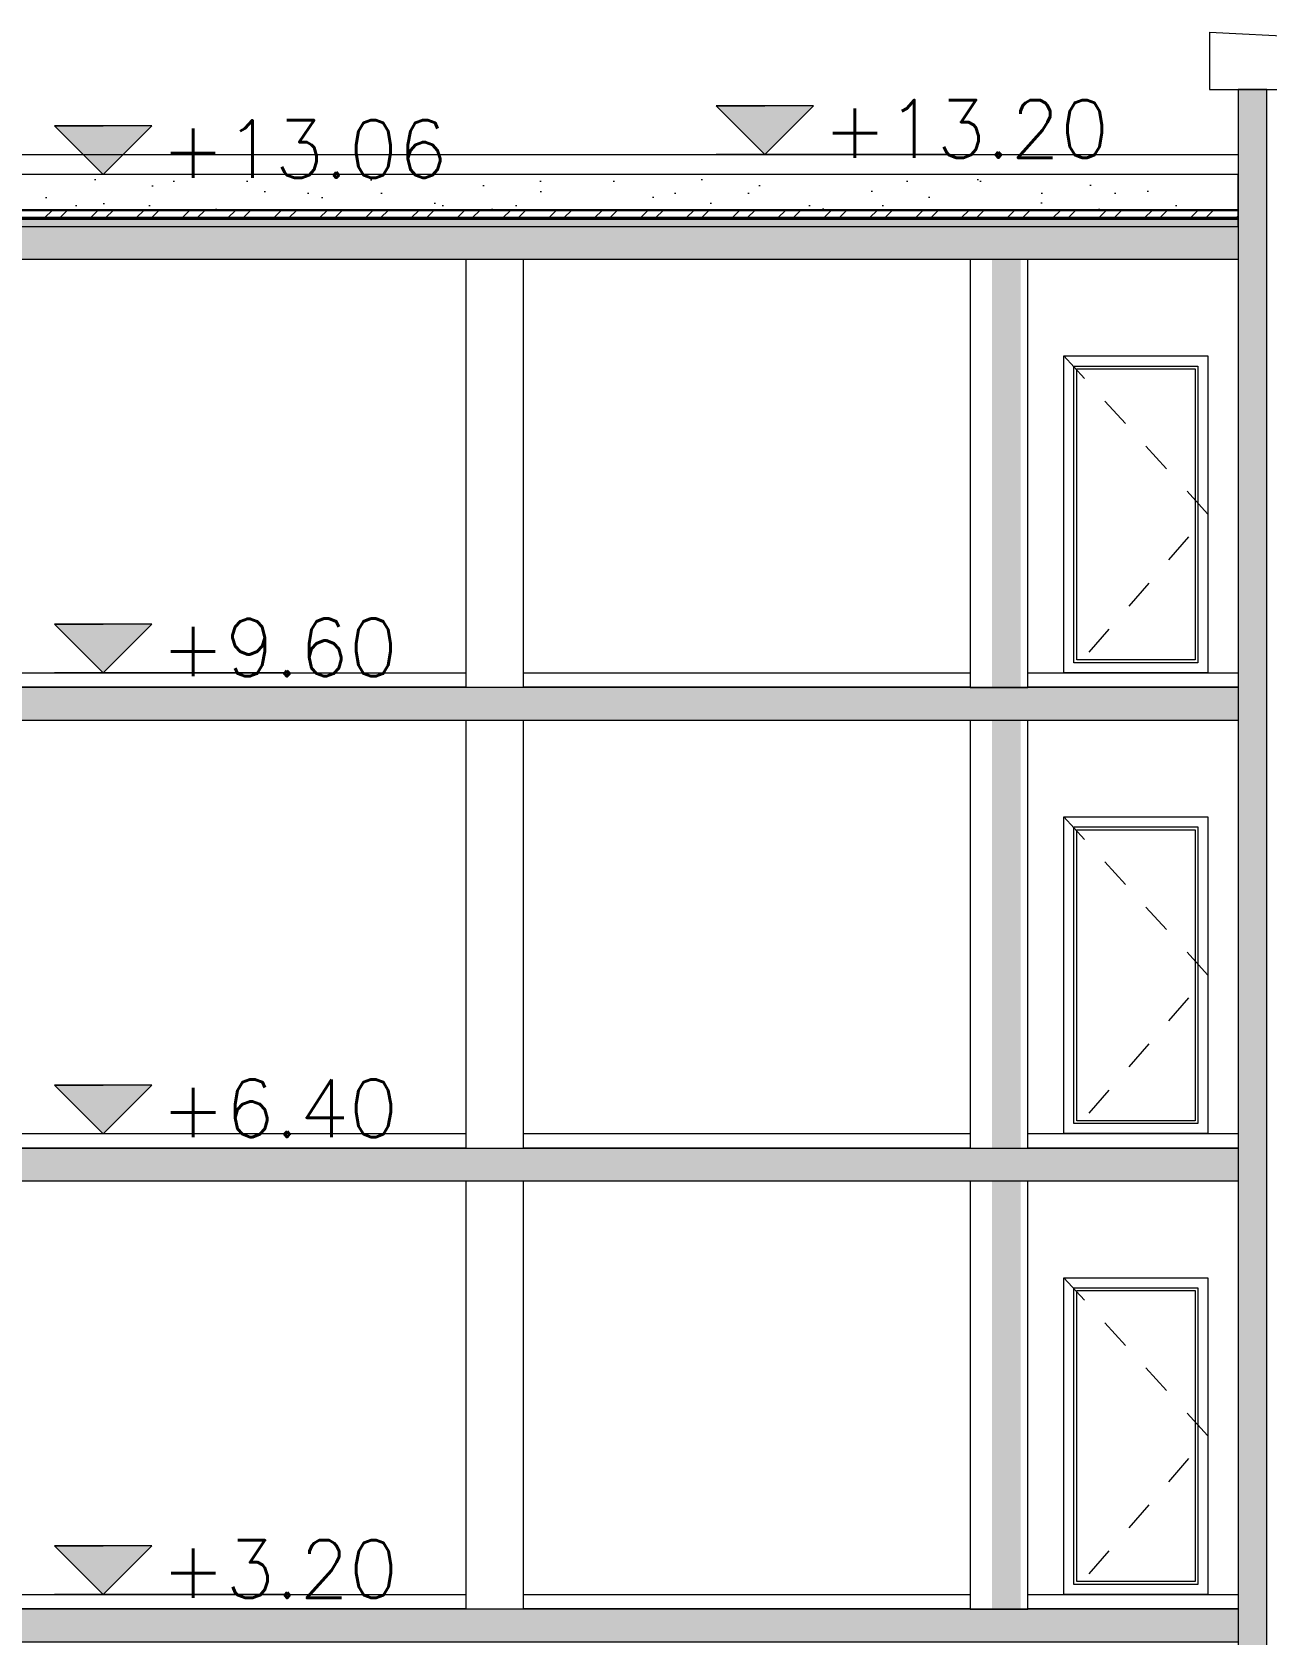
# Model space of a CAD drawing. Header units: millimetres. Extents: x 476244520 to 476657119, y 4620824743 to 4621446928.
# Drawn here: x 476528569 to 476537142, y 4621126689 to 4621137819 of the extents above; entities that cross this region are included whole.
import ezdxf

# ---------------------------------------------------------------- set-up
doc = ezdxf.new("R2010")
doc.units = ezdxf.units.MM
doc.header["$MEASUREMENT"] = 0
doc.linetypes.add('Dashed', pattern=[423.333333, 211.666667, -211.666667])
for name, color, linetype, lineweight in [('0_0 Architecture_Pen_No__7', 7, 'Continuous', 0), ('0_Pen_No__1_Pen_No__250', 7, 'Continuous', 0), ('0_Pen_No__250_Pen_No__142', 142, 'Continuous', 0), ('0_Pen_No__7_Pen_No__7', 7, 'Continuous', 0), ('2D Drafting - General_Pen_No__250_Pen_No__7', 7, 'Continuous', 0), ('2D Drafting - General_Pen_No__250_Pen_No__7_Pen_No__7', 7, 'Continuous', 0), ('2D Drafting - General_Pen_No__7_Pen_No__253', 252, 'Continuous', 0), ('gegmebi_Pen_No__7_Pen_No__250', 7, 'Continuous', 0), ('kar-panjara_Pen_No__7_Pen_No__250', 7, 'Continuous', 0), ('New_2D Drafting - General_Pen_No__250_Pen_No__154', 154, 'Continuous', 0), ('New_2D Drafting - General_Pen_No__250_Pen_No__7', 7, 'Continuous', 0), ('New_2D Drafting - General_Pen_No__250_Pen_No__7_Pen_No__250', 7, 'Continuous', 0), ('zoma_Pen_No__1_Pen_No__142', 142, 'Continuous', 0)]:
    doc.layers.add(name, color=color, linetype=linetype, lineweight=lineweight)
pattern_1 = [(45, (476844527.15, 4621385791.04), (-459.6194, 459.6194), []), (45, (476844435.2, 4621385883), (-459.6194, 459.6194), [])]

msp = doc.modelspace()

# ---------------------------------------------------------------- hatches: boundary and pattern name
at = {"layer": '0_0 Architecture_Pen_No__7', "linetype": 'Continuous', "lineweight": 0}
h = msp.add_hatch(dxfattribs=at)
h.set_pattern_fill('CUT_STONE', style=0, pattern_type=2)
h.set_pattern_definition([(45, (476844527.15, 4621386591.04), (-254.55844, 254.55844), [0, -240, 0, -360]), (110, (476845327.15, 4621386591.04), (338.28934, 123.12725), [0, -176, 0, -304])])
h.paths.add_polyline_path([(476536941.944, 4621136829.917), (476524881.98, 4621136829.917), (476524881.98, 4621136584.157), (476536941.944, 4621136584.157)])
h = msp.add_hatch(dxfattribs=at)
h.set_pattern_fill('DOUBLE_1_4', style=0, pattern_type=2)
h.set_pattern_definition(pattern_1)
h.paths.add_polyline_path([(476536941.944, 4621136584.157), (476524881.98, 4621136584.157), (476524881.98, 4621136581.157), (476536941.944, 4621136581.157)])
h = msp.add_hatch(dxfattribs=at)
h.set_pattern_fill('STEEL', style=0, pattern_type=2)
h.set_pattern_definition([(45, (476844527.15, 4621385791.04), (-159.09903, 159.09903), []), (45, (476844474.12, 4621385844.08), (-159.09903, 159.09903), [])])
h.paths.add_polyline_path([(476536941.944, 4621136581.157), (476524881.98, 4621136581.157), (476524881.98, 4621136531.537), (476536941.944, 4621136531.537)])
h = msp.add_hatch(dxfattribs=at)
h.set_pattern_fill('DOUBLE_1_4', style=0, pattern_type=2)
h.set_pattern_definition(pattern_1)
h.paths.add_polyline_path([(476536941.944, 4621136531.537), (476524881.98, 4621136531.537), (476524881.98, 4621136528.537), (476536941.944, 4621136528.537)])
h = msp.add_hatch(dxfattribs=at)
h.set_pattern_fill('ALUMINUM', style=0, pattern_type=2)
h.set_pattern_definition([(45, (476844527.15, 4621385791.04), (-176.7767, 176.7767), []), (45, (476844491.8, 4621385826.4), (-176.7767, 176.7767), []), (45, (476844456.44, 4621385861.75), (-176.7767, 176.7767), [])])
h.paths.add_polyline_path([(476536941.944, 4621136528.537), (476524881.98, 4621136528.537), (476524881.98, 4621136520.537), (476536941.944, 4621136520.537)])
h = msp.add_hatch(dxfattribs=at)
h.set_pattern_fill('STRUCTURAL_CONCRETE', style=0, pattern_type=2)
h.set_pattern_definition([(0, (476844527.15, 4621385791.04), (0, 623.5383), [60, -300]), (0, (476844707.15, 4621386102.8), (0, 623.5383), [60, -300]), (60, (476844527.15, 4621385791.04), (-540, 311.7692), [60, -300]), (60, (476844887.15, 4621385791.04), (-540, 311.7692), [60, -300]), (120, (476844587.15, 4621385791.04), (540, 311.7692), [60, -300]), (120, (476844947.15, 4621385791.04), (540, 311.7692), [60, -300]), (0, (476844527.15, 4621385851.04), (0, 120.000005), [0, -120.000005, 0, -180.000007]), (45, (476844587.15, 4621385851.04), (-84.852817, 84.852817), [0, -90.000004, 0, -150.000006])])
h.paths.add_polyline_path([(476536941.944, 4621136519.537), (476524881.98, 4621136519.537), (476524881.98, 4621136469.917), (476536941.944, 4621136469.917)])
at = {"layer": '0_Pen_No__250_Pen_No__142', "linetype": 'Continuous', "lineweight": 0}
for points in [[(476533657.024, 4621136969.484), (476533994.553, 4621137307.178), (476533319.331, 4621137307.013)], [(476529062.042, 4621136829.915), (476529399.571, 4621137167.608), (476528724.349, 4621137167.443)], [(476529062.042, 4621133369.203), (476529399.571, 4621133706.897), (476528724.349, 4621133706.732)], [(476529062.824, 4621130169.203), (476529400.352, 4621130506.897), (476528725.13, 4621130506.732)], [(476529063.605, 4621126969.203), (476529401.133, 4621127306.897), (476528725.911, 4621127306.732)]]:
    msp.add_hatch(color=142, dxfattribs=at).paths.add_polyline_path(points)
at = {"layer": '2D Drafting - General_Pen_No__250_Pen_No__7', "linetype": 'Continuous', "lineweight": 0}
for points in [[(476524682.326, 4621135869.916), (476524682.326, 4621136969.484), (476524881.98, 4621136969.484), (476524881.98, 4621136469.917), (476536941.944, 4621136469.917), (476536941.944, 4621136239.823), (476535432.393, 4621136239.823), (476535131.976, 4621136239.823), (476524981.976, 4621136239.823), (476524981.976, 4621135869.916)], [(476523482.346, 4621133309.107), (476524611.977, 4621133309.107), (476524611.977, 4621133370.916), (476524682.326, 4621133370.916), (476524731.977, 4621133370.916), (476524731.977, 4621133269.917), (476536941.944, 4621133269.917), (476536941.944, 4621133039.823), (476535432.393, 4621133039.823), (476535131.976, 4621133039.823), (476524981.976, 4621133039.823), (476524981.976, 4621132669.917), (476524682.226, 4621132669.917), (476524682.286, 4621133089.036), (476524681.812, 4621133089.036), (476524644.02, 4621133089.036), (476523482.346, 4621133089.036)], [(476523482.346, 4621130109.107), (476524611.977, 4621130109.107), (476524611.977, 4621130170.916), (476524682.326, 4621130170.916), (476524731.977, 4621130170.916), (476524731.977, 4621130069.917), (476536941.944, 4621130069.917), (476536941.944, 4621129839.823), (476535432.393, 4621129839.823), (476535131.976, 4621129839.823), (476524981.976, 4621129839.823), (476524981.976, 4621129469.917), (476524682.226, 4621129469.917), (476524682.286, 4621129889.036), (476524681.812, 4621129889.036), (476524644.02, 4621129889.036), (476523482.346, 4621129889.036)], [(476523482.346, 4621126909.107), (476524611.977, 4621126909.107), (476524611.977, 4621126970.916), (476524682.326, 4621126970.916), (476524731.977, 4621126970.916), (476524731.977, 4621126869.917), (476536941.944, 4621126869.917), (476536941.944, 4621126639.823), (476535432.393, 4621126639.823), (476535131.976, 4621126639.823), (476524981.976, 4621126639.823), (476524981.976, 4621126269.917), (476524682.226, 4621126269.917), (476524682.286, 4621126689.036), (476524681.812, 4621126689.036), (476524644.02, 4621126689.036), (476523482.346, 4621126689.036)]]:
    msp.add_hatch(color=7, dxfattribs=at).paths.add_polyline_path(points)
at = {"layer": '2D Drafting - General_Pen_No__250_Pen_No__7_Pen_No__7', "linetype": 'Continuous', "lineweight": 0}
for points in [[(476535232.393, 4621136239.823), (476535232.393, 4621133268.979), (476535432.393, 4621133268.979), (476535432.393, 4621136239.823)], [(476535232.393, 4621133039.823), (476535232.393, 4621130068.979), (476535432.393, 4621130068.979), (476535432.393, 4621133039.823)], [(476535232.393, 4621129839.823), (476535232.393, 4621126868.979), (476535432.393, 4621126868.979), (476535432.393, 4621129839.823)]]:
    msp.add_hatch(color=7, dxfattribs=at).paths.add_polyline_path(points)
at = {"layer": 'New_2D Drafting - General_Pen_No__250_Pen_No__154', "linetype": 'Continuous', "lineweight": 0}
msp.add_hatch(color=154, dxfattribs=at).paths.add_polyline_path([(476536941.944, 4621120519.777), (476537141.948, 4621120519.777), (476537141.948, 4621137419.194), (476536941.944, 4621137419.194)])
at = {"layer": 'New_2D Drafting - General_Pen_No__250_Pen_No__7_Pen_No__250', "linetype": 'Continuous', "lineweight": 0}
h = msp.add_hatch(dxfattribs=at)
h.set_pattern_fill('BATT_INSULATION', style=0, pattern_type=2)
h.set_pattern_definition([(60, (476844527.15, 4621385791.044), (-38.971143, 22.5), []), (122.833095, (476844527.15, 4621385791.044), (36.8060797, 18.75), [])])
h.paths.add_polyline_path([(476524881.98, 4621136520.537), (476524881.98, 4621136519.537), (476536941.944, 4621136519.537), (476536941.944, 4621136520.537)])

# ---------------------------------------------------------------- linework, layer by layer
at = {"layer": '0_0 Architecture_Pen_No__7', "color": 7, "linetype": 'Continuous', "lineweight": 0, "flags": 128}
for points in [[(476536941.944, 4621136829.917), (476524881.98, 4621136829.917), (476524881.98, 4621136584.157), (476536941.944, 4621136584.157)], [(476536941.944, 4621136584.157), (476524881.98, 4621136584.157), (476524881.98, 4621136581.157), (476536941.944, 4621136581.157)], [(476536941.944, 4621136581.157), (476524881.98, 4621136581.157), (476524881.98, 4621136531.537), (476536941.944, 4621136531.537)], [(476536941.944, 4621136531.537), (476524881.98, 4621136531.537), (476524881.98, 4621136528.537), (476536941.944, 4621136528.537)], [(476536941.944, 4621136528.537), (476524881.98, 4621136528.537), (476524881.98, 4621136520.537), (476536941.944, 4621136520.537)], [(476536941.944, 4621136519.537), (476524881.98, 4621136519.537), (476524881.98, 4621136469.917), (476536941.944, 4621136469.917)]]:
    msp.add_lwpolyline(points, close=True, dxfattribs=at)
at = {"layer": '0_Pen_No__1_Pen_No__250', "color": 7, "linetype": 'Continuous', "lineweight": 0, "flags": 128}
for points in [[(476533657.024, 4621136969.484), (476533319.331, 4621137307.013), (476533656.942, 4621137307.095)], [(476533657.024, 4621136969.484), (476533994.553, 4621137307.178), (476533656.942, 4621137307.095)], [(476529062.042, 4621136829.915), (476528724.349, 4621137167.443), (476529061.96, 4621137167.526)], [(476529062.042, 4621136829.915), (476529399.571, 4621137167.608), (476529061.96, 4621137167.526)], [(476534919.413, 4621136969.793), (476533319.413, 4621136969.402)], [(476530324.431, 4621136830.223), (476528724.431, 4621136829.832)], [(476529062.042, 4621133369.203), (476528724.349, 4621133706.732), (476529061.96, 4621133706.814)], [(476529062.042, 4621133369.203), (476529399.571, 4621133706.897), (476529061.96, 4621133706.814)], [(476530324.431, 4621133369.511), (476528724.431, 4621133369.121)], [(476529062.824, 4621130169.203), (476528725.13, 4621130506.732), (476529062.741, 4621130506.814)], [(476529062.824, 4621130169.203), (476529400.352, 4621130506.897), (476529062.741, 4621130506.814)], [(476530325.212, 4621130169.511), (476528725.212, 4621130169.121)], [(476529063.605, 4621126969.203), (476528725.911, 4621127306.732), (476529063.522, 4621127306.814)], [(476529063.605, 4621126969.203), (476529401.133, 4621127306.897), (476529063.522, 4621127306.814)], [(476530325.994, 4621126969.511), (476528725.994, 4621126969.121)]]:
    msp.add_lwpolyline(points, dxfattribs=at)
at = {"layer": '0_Pen_No__250_Pen_No__142', "color": 142, "linetype": 'Continuous', "lineweight": 0, "flags": 128}
for points in [[(476533657.024, 4621136969.484), (476533994.553, 4621137307.178), (476533319.331, 4621137307.013)], [(476529062.042, 4621136829.915), (476529399.571, 4621137167.608), (476528724.349, 4621137167.443)], [(476529062.042, 4621133369.203), (476529399.571, 4621133706.897), (476528724.349, 4621133706.732)], [(476529062.824, 4621130169.203), (476529400.352, 4621130506.897), (476528725.13, 4621130506.732)], [(476529063.605, 4621126969.203), (476529401.133, 4621127306.897), (476528725.911, 4621127306.732)]]:
    msp.add_lwpolyline(points, close=True, dxfattribs=at)
at = {"layer": '0_Pen_No__7_Pen_No__7', "color": 7, "linetype": 'Continuous', "lineweight": 0}
for p, q in [((476536742.236, 4621137819.199), (476536742.236, 4621137419.194)), ((476536742.236, 4621137819.199), (476537709.049, 4621137768.279)), ((476536742.236, 4621137419.194), (476539342.179, 4621137419.194))]:
    msp.add_line(p, q, dxfattribs=at)
at = {"layer": '2D Drafting - General_Pen_No__250_Pen_No__7', "color": 7, "linetype": 'Continuous', "lineweight": 0, "flags": 128}
for points in [[(476524682.326, 4621135869.916), (476524682.326, 4621136969.484), (476524881.98, 4621136969.484), (476524881.98, 4621136469.917), (476536941.944, 4621136469.917), (476536941.944, 4621136239.823), (476535432.393, 4621136239.823), (476535131.976, 4621136239.823), (476524981.976, 4621136239.823), (476524981.976, 4621135869.916)], [(476523482.346, 4621133309.107), (476524611.977, 4621133309.107), (476524611.977, 4621133370.916), (476524682.326, 4621133370.916), (476524731.977, 4621133370.916), (476524731.977, 4621133269.917), (476536941.944, 4621133269.917), (476536941.944, 4621133039.823), (476535432.393, 4621133039.823), (476535131.976, 4621133039.823), (476524981.976, 4621133039.823), (476524981.976, 4621132669.917), (476524682.226, 4621132669.917), (476524682.286, 4621133089.036), (476524681.812, 4621133089.036), (476524644.02, 4621133089.036), (476523482.346, 4621133089.036)], [(476523482.346, 4621130109.107), (476524611.977, 4621130109.107), (476524611.977, 4621130170.916), (476524682.326, 4621130170.916), (476524731.977, 4621130170.916), (476524731.977, 4621130069.917), (476536941.944, 4621130069.917), (476536941.944, 4621129839.823), (476535432.393, 4621129839.823), (476535131.976, 4621129839.823), (476524981.976, 4621129839.823), (476524981.976, 4621129469.917), (476524682.226, 4621129469.917), (476524682.286, 4621129889.036), (476524681.812, 4621129889.036), (476524644.02, 4621129889.036), (476523482.346, 4621129889.036)], [(476523482.346, 4621126909.107), (476524611.977, 4621126909.107), (476524611.977, 4621126970.916), (476524682.326, 4621126970.916), (476524731.977, 4621126970.916), (476524731.977, 4621126869.917), (476536941.944, 4621126869.917), (476536941.944, 4621126639.823), (476535432.393, 4621126639.823), (476535131.976, 4621126639.823), (476524981.976, 4621126639.823), (476524981.976, 4621126269.917), (476524682.226, 4621126269.917), (476524682.286, 4621126689.036), (476524681.812, 4621126689.036), (476524644.02, 4621126689.036), (476523482.346, 4621126689.036)]]:
    msp.add_lwpolyline(points, close=True, dxfattribs=at)
at = {"layer": '2D Drafting - General_Pen_No__7_Pen_No__253', "color": 252, "linetype": 'Continuous', "lineweight": 0, "flags": 128}
for points in [[(476535732.854, 4621135569.917), (476536732.855, 4621135569.917), (476536732.855, 4621133369.917), (476535732.854, 4621133369.917)], [(476535802.394, 4621135499.917), (476536662.855, 4621135499.917), (476536662.855, 4621133439.917), (476535802.394, 4621133439.917)], [(476535822.394, 4621135479.917), (476536642.855, 4621135479.917), (476536642.855, 4621133459.917), (476535822.394, 4621133459.917)], [(476535732.854, 4621132369.917), (476536732.855, 4621132369.917), (476536732.855, 4621130169.917), (476535732.854, 4621130169.917)], [(476535802.394, 4621132299.917), (476536662.855, 4621132299.917), (476536662.855, 4621130239.917), (476535802.394, 4621130239.917)], [(476535822.394, 4621132279.917), (476536642.855, 4621132279.917), (476536642.855, 4621130259.917), (476535822.394, 4621130259.917)], [(476535732.854, 4621129169.917), (476536732.855, 4621129169.917), (476536732.855, 4621126969.917), (476535732.854, 4621126969.917)], [(476535802.394, 4621129099.917), (476536662.855, 4621129099.917), (476536662.855, 4621127039.917), (476535802.394, 4621127039.917)], [(476535822.394, 4621129079.917), (476536642.855, 4621129079.917), (476536642.855, 4621127059.917), (476535822.394, 4621127059.917)]]:
    msp.add_lwpolyline(points, close=True, dxfattribs=at)
at = {"layer": '2D Drafting - General_Pen_No__7_Pen_No__253', "color": 252, "linetype": 'Dashed', "lineweight": 0, "flags": 128}
for points in [[(476535732.854, 4621135569.917), (476536732.855, 4621134469.917), (476535782.855, 4621133369.917)], [(476535732.854, 4621132369.917), (476536732.855, 4621131269.917), (476535782.855, 4621130169.917)], [(476535732.854, 4621129169.917), (476536732.855, 4621128069.917), (476535782.855, 4621126969.917)]]:
    msp.add_lwpolyline(points, dxfattribs=at)
at = {"layer": 'gegmebi_Pen_No__7_Pen_No__250', "color": 7, "linetype": 'Continuous', "lineweight": 0}
msp.add_line((476524682.238, 4621136969.484), (476536941.944, 4621136969.484), dxfattribs=at)
at = {"layer": 'gegmebi_Pen_No__7_Pen_No__250', "color": 7, "linetype": 'Continuous', "lineweight": 0, "flags": 128}
for points in [[(476531581.626, 4621133269.917), (476525082.326, 4621133269.917), (476525082.326, 4621133369.917), (476531581.626, 4621133369.917)], [(476535081.976, 4621133269.917), (476531981.976, 4621133269.917), (476531981.976, 4621133369.917), (476535081.976, 4621133369.917)], [(476536941.944, 4621133269.917), (476535482.326, 4621133269.917), (476535482.326, 4621133369.917), (476536941.944, 4621133369.917)], [(476531581.626, 4621130069.917), (476525082.326, 4621130069.917), (476525082.326, 4621130169.917), (476531581.626, 4621130169.917)], [(476535081.976, 4621130069.917), (476531981.976, 4621130069.917), (476531981.976, 4621130169.917), (476535081.976, 4621130169.917)], [(476536941.944, 4621130069.917), (476535482.326, 4621130069.917), (476535482.326, 4621130169.917), (476536941.944, 4621130169.917)], [(476531581.626, 4621126869.917), (476525082.326, 4621126869.917), (476525082.326, 4621126969.917), (476531581.626, 4621126969.917)], [(476535081.976, 4621126869.917), (476531981.976, 4621126869.917), (476531981.976, 4621126969.917), (476535081.976, 4621126969.917)], [(476536941.944, 4621126869.917), (476535482.326, 4621126869.917), (476535482.326, 4621126969.917), (476536941.944, 4621126969.917)]]:
    msp.add_lwpolyline(points, close=True, dxfattribs=at)
at = {"layer": 'kar-panjara_Pen_No__7_Pen_No__250', "color": 7, "linetype": 'Continuous', "lineweight": 0, "flags": 128}
for points in [[(476531581.626, 4621136239.823), (476531581.626, 4621133269.917), (476531981.976, 4621133269.917), (476531981.976, 4621136239.823)], [(476535081.976, 4621136239.823), (476535081.976, 4621133269.038), (476535482.326, 4621133269.038), (476535482.326, 4621136239.823)], [(476531581.626, 4621133039.823), (476531581.626, 4621130069.917), (476531981.976, 4621130069.917), (476531981.976, 4621133039.823)], [(476535081.976, 4621133039.823), (476535081.976, 4621130069.038), (476535482.326, 4621130069.038), (476535482.326, 4621133039.823)], [(476531581.626, 4621129839.823), (476531581.626, 4621126869.917), (476531981.976, 4621126869.917), (476531981.976, 4621129839.823)], [(476535081.976, 4621129839.823), (476535081.976, 4621126869.038), (476535482.326, 4621126869.038), (476535482.326, 4621129839.823)]]:
    msp.add_lwpolyline(points, close=True, dxfattribs=at)
at = {"layer": 'New_2D Drafting - General_Pen_No__250_Pen_No__7', "color": 7, "linetype": 'Continuous', "lineweight": 0, "flags": 128}
msp.add_lwpolyline([(476536941.944, 4621120519.777), (476537141.948, 4621120519.777), (476537141.948, 4621137419.194), (476536941.944, 4621137419.194)], close=True, dxfattribs=at)
at = {"layer": 'New_2D Drafting - General_Pen_No__250_Pen_No__7_Pen_No__250', "color": 7, "linetype": 'Continuous', "lineweight": 0, "flags": 128}
msp.add_lwpolyline([(476524881.98, 4621136520.537), (476524881.98, 4621136519.537), (476536941.944, 4621136519.537), (476536941.944, 4621136520.537)], close=True, dxfattribs=at)

# ---------------------------------------------------------------- texts
at = {"layer": 'zoma_Pen_No__1_Pen_No__142', "color": 142, "linetype": 'Continuous', "lineweight": 0, "char_height": 400, "attachment_point": 7, "rotation": 0.0139872}
for s, insert in [('\\A1;{\\pql;\\Ftxt.shx;+13.\\Ftxt.shx;2\\Ftxt.shx;0}', (476534059.339, 4621136946.537)), ('\\A1;{\\pql;\\Ftxt.shx;+1\\Ftxt.shx;3\\Ftxt.shx;.\\Ftxt.shx;06}', (476529464.357, 4621136806.967)), ('\\A1;{\\pql;\\Ftxt.shx;+\\Ftxt.shx;9\\Ftxt.shx;.\\Ftxt.shx;6\\Ftxt.shx;0}', (476529464.357, 4621133345.656)), ('\\A1;{\\pql;\\Ftxt.shx;+\\Ftxt.shx;6\\Ftxt.shx;.40}', (476529465.138, 4621130146.256)), ('\\A1;{\\pql;\\Ftxt.shx;+\\Ftxt.shx;3\\Ftxt.shx;.20}', (476529465.919, 4621126946.256))]:
    msp.add_mtext(s, dxfattribs=dict(at, insert=insert))

doc.saveas('drawing.dxf')
